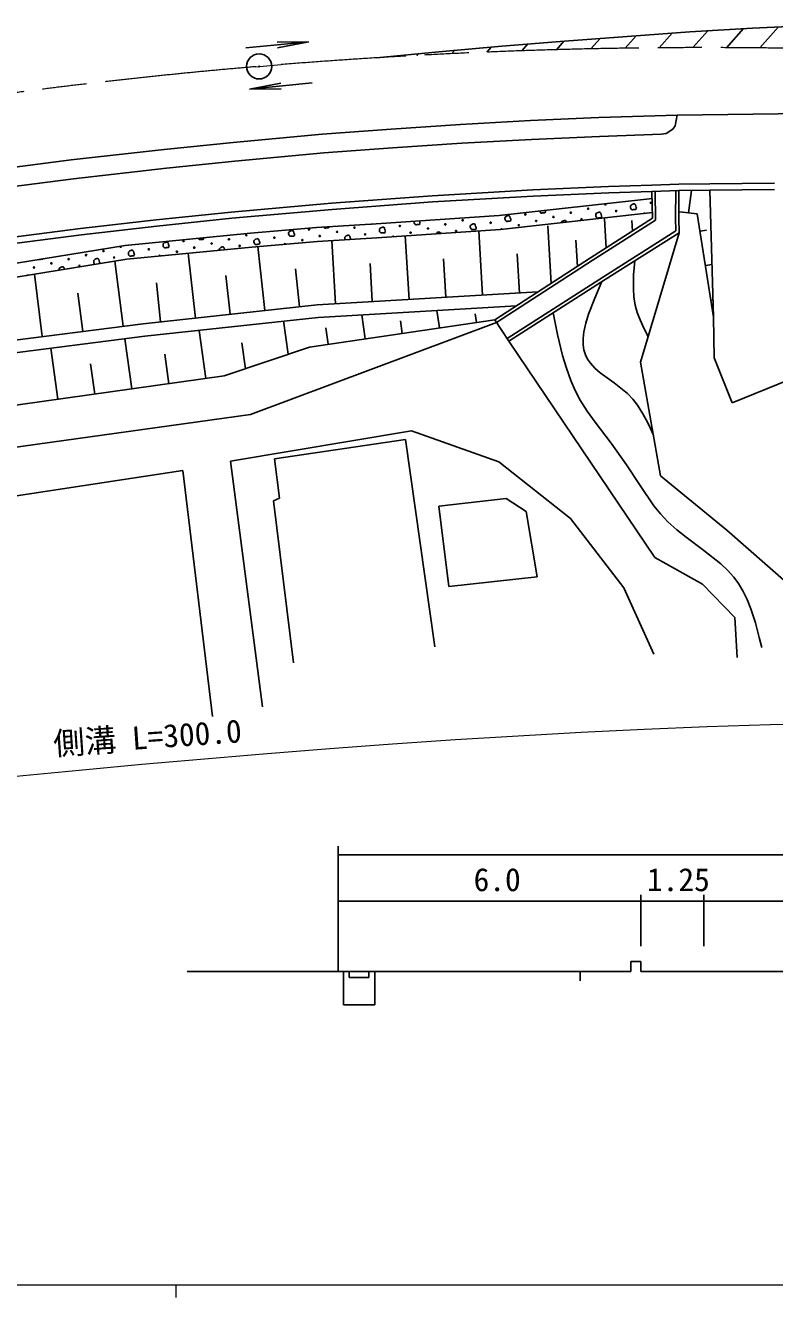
# Model space of a CAD drawing. Units: millimetres, scale not verified. Extents: x 40000 to 680000, y 20000 to 380000.
# Drawn here: x 156074 to 215508, y 204000 to 304907 of the extents above; entities that cross this region are included whole.
import ezdxf
from ezdxf.enums import TextEntityAlignment as Align

# ---------------------------------------------------------------- set-up
doc = ezdxf.new("R2010")
doc.units = ezdxf.units.MM
doc.header["$LTSCALE"] = 1000
doc.linetypes.add('CHAIN', pattern=[18.5, 12, -1.5, 3.5, -1.5])
for name, color, linetype, lineweight in [('M-BGD', 7, 'Continuous', 25), ('M-BMK', 2, 'CHAIN', 13), ('M-BMK-HTXT', 7, 'Continuous', 13), ('M-BMK-SRVR', 3, 'Continuous', 25), ('M-SUV', 7, 'Continuous', 13)]:
    doc.layers.add(name, color=color, linetype=linetype, lineweight=lineweight)
doc.styles.add('ＭＳ ゴシック', font='')
doc.styles.get('ＭＳ ゴシック').set_extended_font_data('MS Gothic')

# ---------------------------------------------------------------- blocks, each defined once
blk = doc.blocks.new('BUHIN1')
at = {"color": 3, "linetype": 'Continuous', "lineweight": 25}
for radius in [995, 30]:
    blk.add_circle((0, 0), radius, dxfattribs=at)

msp = doc.modelspace()

# ---------------------------------------------------------------- linework, layer by layer
at = {"layer": 'M-BGD'}
for p, q in [((213766, 304700), (218443, 304907)), ((215825, 304800), (214344, 303124)), ((198830, 303664), (203808, 304036)), ((201662, 303877), (200930, 303050)), ((204518, 304089), (203644, 303100)), ((203808, 304036), (208781, 304395)), ((207371, 304296), (206341, 303132)), ((208781, 304395), (213766, 304700)), ((210213, 304492), (209024, 303146)), ((213033, 304661), (211691, 303144)), ((173572, 303129), (178550, 303599)), ((178550, 303599), (176039, 303593)), ((178550, 303599), (176083, 303135)), ((183920, 302339), (188885, 302818)), ((188885, 302818), (193863, 303266)), ((190151, 302936), (189915, 302669)), ((193051, 303197), (192693, 302792)), ((193863, 303266), (198830, 303664)), ((195933, 303438), (195455, 302897)), ((198802, 303662), (198201, 302983)), ((187238, 302661), (187119, 302526)), ((178835, 300343), (173859, 299852)), ((173859, 299852), (176325, 300326)), ((173859, 299852), (176370, 299869)), ((207773, 297797), (201555, 297606)), ((207773, 297797), (207619, 296950)), ((217802, 297934), (207773, 297797)), ((185080, 296686), (179627, 296287)), ((190583, 297060), (185080, 296686)), ((196143, 297355), (190583, 297060)), ((201555, 297606), (196143, 297355)), ((207436, 296680), (206899, 296340)), ((207619, 296950), (207436, 296680)), ((179627, 296287), (172546, 295634)), ((196222, 295857), (190684, 295563)), ((201625, 296108), (196222, 295857)), ((206528, 296274), (201625, 296108)), ((206899, 296340), (206528, 296274)), ((167088, 295073), (159693, 294240)), ((172546, 295634), (167088, 295073)), ((179751, 294792), (172699, 294142)), ((185190, 295190), (179751, 294792)), ((190684, 295563), (185190, 295190)), ((159693, 294240), (153671, 293462)), ((172699, 294142), (167256, 293582)), ((159885, 292752), (153873, 291976)), ((167256, 293582), (159885, 292752)), ((188343, 291402), (196329, 291863)), ((196329, 291863), (202338, 292126)), ((196351, 291364), (202355, 291627)), ((202338, 292126), (205766, 292242)), ((202355, 291627), (205783, 291742)), ((205768, 292242), (207911, 292309)), ((205783, 291742), (207917, 291809)), ((205821, 289607), (205783, 291742)), ((206073, 289472), (206033, 291747)), ((207667, 291810), (207657, 289625)), ((207917, 291809), (207907, 289631)), ((207911, 292309), (210379, 292337)), ((207917, 291809), (210384, 291837)), ((208678, 290043), (208905, 291820)), ((210379, 292337), (215507, 292391)), ((210384, 291837), (215512, 291891)), ((210672, 281755), (210384, 291837)), ((172391, 290106), (180361, 290818)), ((180361, 290818), (188343, 291402)), ((180402, 290319), (188376, 290903)), ((188376, 290903), (196351, 291364)), ((193669, 289819), (205811, 291170)), ((204090, 290604), (204141, 290664)), ((204141, 290664), (204198, 290704)), ((204198, 290704), (204253, 290729)), ((204253, 290729), (204312, 290756)), ((204312, 290756), (204366, 290755)), ((204366, 290755), (204420, 290737)), ((204420, 290737), (204472, 290677)), ((204472, 290677), (204501, 290562)), ((166442, 289484), (172391, 290106)), ((166494, 288987), (172439, 289609)), ((172439, 289609), (180402, 290319)), ((183894, 289170), (193669, 289819)), ((205811, 290074), (193766, 288723)), ((194113, 289581), (194117, 289638)), ((194117, 289638), (194132, 289683)), ((194132, 289683), (194184, 289744)), ((194184, 289744), (194240, 289783)), ((194240, 289783), (194296, 289808)), ((194296, 289808), (194354, 289835)), ((194354, 289835), (194408, 289834)), ((194408, 289834), (194463, 289816)), ((194463, 289816), (194514, 289756)), ((194514, 289756), (194544, 289641)), ((194544, 289641), (194574, 289546)), ((196879, 290160), (196876, 290176)), ((196908, 290110), (196879, 290160)), ((196929, 290079), (196908, 290110)), ((196948, 290051), (196929, 290079)), ((196975, 290029), (196948, 290051)), ((197002, 290024), (196975, 290029)), ((197047, 290021), (197002, 290024)), ((197090, 290034), (197047, 290021)), ((197136, 290042), (197090, 290034)), ((197195, 290045), (197136, 290042)), ((197277, 290043), (197195, 290045)), ((197314, 290071), (197277, 290043)), ((197332, 290109), (197314, 290071)), ((197318, 290225), (197325, 290202)), ((197325, 290202), (197340, 290147)), ((197340, 290147), (197332, 290109)), ((200913, 286468), (205821, 289607)), ((201320, 289846), (201324, 289902)), ((201334, 289769), (201320, 289846)), ((201324, 289902), (201338, 289947)), ((201363, 289718), (201334, 289769)), ((201338, 289947), (201390, 290008)), ((201384, 289688), (201363, 289718)), ((201403, 289659), (201384, 289688)), ((201390, 290008), (201446, 290048)), ((201430, 289637), (201403, 289659)), ((201457, 289632), (201430, 289637)), ((201446, 290048), (201502, 290073)), ((201502, 289629), (201457, 289632)), ((201502, 290073), (201561, 290099)), ((201545, 289643), (201502, 289629)), ((201591, 289650), (201545, 289643)), ((201561, 290099), (201615, 290099)), ((201650, 289653), (201591, 289650)), ((201615, 290099), (201669, 290081)), ((201732, 289651), (201650, 289653)), ((201669, 290081), (201720, 290021)), ((201720, 290021), (201750, 289906)), ((201769, 289680), (201732, 289651)), ((201750, 289906), (201780, 289810)), ((201787, 289717), (201769, 289680)), ((201780, 289810), (201795, 289755)), ((201795, 289755), (201787, 289717)), ((204071, 290502), (204075, 290558)), ((204085, 290425), (204071, 290502)), ((204075, 290558), (204090, 290604)), ((204115, 290374), (204085, 290425)), ((204135, 290344), (204115, 290374)), ((204154, 290315), (204135, 290344)), ((204181, 290293), (204154, 290315)), ((204209, 290288), (204181, 290293)), ((204254, 290285), (204209, 290288)), ((204296, 290299), (204254, 290285)), ((204342, 290306), (204296, 290299)), ((204401, 290309), (204342, 290306)), ((204483, 290307), (204401, 290309)), ((204520, 290336), (204483, 290307)), ((204501, 290562), (204532, 290466)), ((204538, 290373), (204520, 290336)), ((204532, 290466), (204546, 290411)), ((204546, 290411), (204538, 290373)), ((207657, 289625), (207682, 288603)), ((207907, 289631), (207935, 288467)), ((207976, 290133), (209379, 289953)), ((209379, 289953), (210672, 281755)), ((154503, 288021), (160452, 288797)), ((160452, 288797), (166442, 289484)), ((160509, 288300), (166494, 288987)), ((173922, 288423), (179158, 288880)), ((177020, 288559), (177076, 288598)), ((177076, 288598), (177132, 288623)), ((177132, 288623), (177191, 288650)), ((177191, 288650), (177244, 288649)), ((177244, 288649), (177299, 288631)), ((177299, 288631), (177350, 288571)), ((179158, 288880), (183894, 289170)), ((179765, 288894), (179751, 288916)), ((179784, 288866), (179765, 288894)), ((179811, 288844), (179784, 288866)), ((179839, 288839), (179811, 288844)), ((179884, 288836), (179839, 288839)), ((179926, 288849), (179884, 288836)), ((179972, 288857), (179926, 288849)), ((180031, 288860), (179972, 288857)), ((180113, 288858), (180031, 288860)), ((180150, 288886), (180113, 288858)), ((180168, 288924), (180150, 288886)), ((180172, 288941), (180168, 288924)), ((193766, 288723), (183962, 288072)), ((184156, 288661), (184160, 288717)), ((184170, 288584), (184156, 288661)), ((184160, 288717), (184175, 288762)), ((184175, 288762), (184226, 288823)), ((184226, 288823), (184283, 288862)), ((184283, 288862), (184338, 288888)), ((184338, 288888), (184397, 288914)), ((184397, 288914), (184451, 288914)), ((184451, 288914), (184505, 288896)), ((184505, 288896), (184557, 288836)), ((184557, 288836), (184586, 288721)), ((184586, 288721), (184616, 288625)), ((184616, 288625), (184631, 288570)), ((186907, 289317), (186911, 289370)), ((186921, 289240), (186907, 289317)), ((186951, 289189), (186921, 289240)), ((186971, 289159), (186951, 289189)), ((186991, 289130), (186971, 289159)), ((187018, 289108), (186991, 289130)), ((187045, 289103), (187018, 289108)), ((187090, 289100), (187045, 289103)), ((187133, 289114), (187090, 289100)), ((187178, 289121), (187133, 289114)), ((187237, 289124), (187178, 289121)), ((187319, 289122), (187237, 289124)), ((187356, 289151), (187319, 289122)), ((187332, 289398), (187337, 289377)), ((187337, 289377), (187368, 289281)), ((187374, 289188), (187356, 289151)), ((187368, 289281), (187383, 289226)), ((187383, 289226), (187374, 289188)), ((191362, 288925), (191366, 288982)), ((191376, 288848), (191362, 288925)), ((191366, 288982), (191381, 289027)), ((191406, 288798), (191376, 288848)), ((191381, 289027), (191432, 289088)), ((191426, 288767), (191406, 288798)), ((191445, 288739), (191426, 288767)), ((191432, 289088), (191489, 289127)), ((191472, 288717), (191445, 288739)), ((191500, 288712), (191472, 288717)), ((191489, 289127), (191544, 289152)), ((191545, 288709), (191500, 288712)), ((191544, 289152), (191603, 289179)), ((191587, 288722), (191545, 288709)), ((191633, 288730), (191587, 288722)), ((191603, 289179), (191657, 289178)), ((191692, 288733), (191633, 288730)), ((191657, 289178), (191712, 289160)), ((191774, 288731), (191692, 288733)), ((191712, 289160), (191763, 289100)), ((191763, 289100), (191792, 288985)), ((191811, 288759), (191774, 288731)), ((191792, 288985), (191823, 288890)), ((191829, 288797), (191811, 288759)), ((191823, 288890), (191838, 288835)), ((191838, 288835), (191829, 288797)), ((192349, 283511), (192052, 288609)), ((194128, 289504), (194113, 289581)), ((194157, 289454), (194128, 289504)), ((194177, 289423), (194157, 289454)), ((194197, 289395), (194177, 289423)), ((194224, 289373), (194197, 289395)), ((194251, 289368), (194224, 289373)), ((194296, 289365), (194251, 289368)), ((194339, 289378), (194296, 289365)), ((194385, 289386), (194339, 289378)), ((194443, 289389), (194385, 289386)), ((194526, 289387), (194443, 289389)), ((194563, 289415), (194526, 289387)), ((194580, 289453), (194563, 289415)), ((194574, 289546), (194589, 289491)), ((194589, 289491), (194580, 289453)), ((197776, 284442), (197510, 289004)), ((198578, 289262), (198587, 289291)), ((198587, 289291), (198639, 289352)), ((198639, 289352), (198695, 289391)), ((198695, 289391), (198751, 289417)), ((198751, 289417), (198809, 289443)), ((198809, 289443), (198863, 289443)), ((198863, 289443), (198918, 289425)), ((198918, 289425), (198969, 289365)), ((198969, 289365), (198984, 289308)), ((201048, 286257), (206073, 289472)), ((207682, 288603), (201925, 284966)), ((202140, 287252), (202004, 289577)), ((204244, 288598), (204194, 289447)), ((209594, 288587), (210121, 288670)), ((154568, 287525), (160509, 288300)), ((163978, 287455), (173922, 288423)), ((167011, 287577), (167062, 287638)), ((167062, 287638), (167119, 287677)), ((167119, 287677), (167174, 287702)), ((167174, 287702), (167233, 287729)), ((167233, 287729), (167287, 287729)), ((167287, 287729), (167342, 287711)), ((167342, 287711), (167393, 287650)), ((167393, 287650), (167422, 287536)), ((169787, 288004), (169778, 288020)), ((169807, 287974), (169787, 288004)), ((169827, 287945), (169807, 287974)), ((169854, 287923), (169827, 287945)), ((169881, 287918), (169854, 287923)), ((169926, 287915), (169881, 287918)), ((169969, 287929), (169926, 287915)), ((170015, 287936), (169969, 287929)), ((170073, 287939), (170015, 287936)), ((170156, 287937), (170073, 287939)), ((170193, 287966), (170156, 287937)), ((170210, 288003), (170193, 287966)), ((170219, 288041), (170210, 288003)), ((170213, 288062), (170219, 288041)), ((179239, 287782), (174023, 287328)), ((174198, 287740), (174202, 287797)), ((174212, 287663), (174198, 287740)), ((174202, 287797), (174217, 287842)), ((174242, 287613), (174212, 287663)), ((174217, 287842), (174269, 287902)), ((174262, 287582), (174242, 287613)), ((174269, 287902), (174325, 287942)), ((174325, 287942), (174381, 287967)), ((174381, 287967), (174439, 287994)), ((174439, 287994), (174493, 287993)), ((174493, 287993), (174548, 287975)), ((174548, 287975), (174599, 287915)), ((174599, 287915), (174628, 287800)), ((174628, 287800), (174659, 287705)), ((174665, 287612), (174648, 287574)), ((174659, 287705), (174674, 287650)), ((174674, 287650), (174665, 287612)), ((176950, 288396), (176954, 288453)), ((176964, 288319), (176950, 288396)), ((176954, 288453), (176968, 288498)), ((176993, 288269), (176964, 288319)), ((176968, 288498), (177020, 288559)), ((177014, 288238), (176993, 288269)), ((177033, 288210), (177014, 288238)), ((177060, 288188), (177033, 288210)), ((177087, 288182), (177060, 288188)), ((177132, 288180), (177087, 288182)), ((177175, 288193), (177132, 288180)), ((177221, 288200), (177175, 288193)), ((177280, 288204), (177221, 288200)), ((177362, 288202), (177280, 288204)), ((177350, 288571), (177380, 288456)), ((177399, 288230), (177362, 288202)), ((177380, 288456), (177410, 288361)), ((177417, 288268), (177399, 288230)), ((177410, 288361), (177425, 288306)), ((177425, 288306), (177417, 288268)), ((183962, 288072), (179239, 287782)), ((180666, 282830), (180373, 287852)), ((181405, 288005), (181409, 288061)), ((181419, 287928), (181405, 288005)), ((181409, 288061), (181423, 288106)), ((181425, 287916), (181419, 287928)), ((181423, 288106), (181475, 288167)), ((181475, 288167), (181531, 288206)), ((181531, 288206), (181587, 288232)), ((181587, 288232), (181646, 288258)), ((181646, 288258), (181699, 288258)), ((181699, 288258), (181754, 288240)), ((181754, 288240), (181805, 288180)), ((181805, 288180), (181835, 288065)), ((181835, 288065), (181865, 287969)), ((181865, 287969), (181872, 287943)), ((184199, 288533), (184170, 288584)), ((184220, 288503), (184199, 288533)), ((184239, 288474), (184220, 288503)), ((184266, 288452), (184239, 288474)), ((184294, 288447), (184266, 288452)), ((184339, 288444), (184294, 288447)), ((184381, 288458), (184339, 288444)), ((184427, 288465), (184381, 288458)), ((184486, 288468), (184427, 288465)), ((184568, 288466), (184486, 288468)), ((184605, 288495), (184568, 288466)), ((184623, 288532), (184605, 288495)), ((184631, 288570), (184623, 288532)), ((186508, 283170), (186213, 288221)), ((188639, 288382), (188681, 288431)), ((188681, 288431), (188738, 288471)), ((188738, 288471), (188793, 288496)), ((188793, 288496), (188852, 288523)), ((188852, 288523), (188906, 288522)), ((188906, 288522), (188960, 288504)), ((188960, 288504), (189012, 288444)), ((189012, 288444), (189021, 288407)), ((199867, 285792), (199745, 287884)), ((207935, 288467), (202060, 284755)), ((207935, 288467), (204876, 278199)), ((154220, 285872), (163978, 287455)), ((174023, 287328), (164120, 286363)), ((164241, 286819), (164245, 286876)), ((164255, 286742), (164241, 286819)), ((164245, 286876), (164260, 286921)), ((164284, 286692), (164255, 286742)), ((164260, 286921), (164311, 286982)), ((164305, 286662), (164284, 286692)), ((164324, 286633), (164305, 286662)), ((164311, 286982), (164367, 287021)), ((164351, 286611), (164324, 286633)), ((164378, 286606), (164351, 286611)), ((164367, 287021), (164423, 287046)), ((164424, 286603), (164378, 286606)), ((164423, 287046), (164482, 287073)), ((164466, 286617), (164424, 286603)), ((164512, 286624), (164466, 286617)), ((164482, 287073), (164536, 287073)), ((164571, 286627), (164512, 286624)), ((164536, 287073), (164590, 287055)), ((164653, 286625), (164571, 286627)), ((164590, 287055), (164642, 286994)), ((164642, 286994), (164671, 286880)), ((164690, 286653), (164653, 286625)), ((164671, 286880), (164701, 286784)), ((164708, 286691), (164690, 286653)), ((164701, 286784), (164716, 286729)), ((164716, 286729), (164708, 286691)), ((166992, 287476), (166996, 287532)), ((167006, 287399), (166992, 287476)), ((166996, 287532), (167011, 287577)), ((167036, 287348), (167006, 287399)), ((167056, 287318), (167036, 287348)), ((167075, 287289), (167056, 287318)), ((167102, 287267), (167075, 287289)), ((167130, 287262), (167102, 287267)), ((167175, 287259), (167130, 287262)), ((167217, 287273), (167175, 287259)), ((167263, 287280), (167217, 287273)), ((167322, 287283), (167263, 287280)), ((167404, 287281), (167322, 287283)), ((167441, 287310), (167404, 287281)), ((167422, 287536), (167453, 287440)), ((167459, 287347), (167441, 287310)), ((167453, 287440), (167468, 287385)), ((167468, 287385), (167459, 287347)), ((169556, 281696), (168997, 286838)), ((171447, 287084), (171451, 287141)), ((171451, 287141), (171466, 287186)), ((171466, 287186), (171517, 287246)), ((171517, 287246), (171574, 287286)), ((171574, 287286), (171629, 287311)), ((171629, 287311), (171688, 287338)), ((171688, 287338), (171742, 287337)), ((171742, 287337), (171797, 287319)), ((171797, 287319), (171848, 287259)), ((171848, 287259), (171877, 287144)), ((171877, 287144), (171885, 287120)), ((174282, 287553), (174262, 287582)), ((174309, 287531), (174282, 287553)), ((174336, 287526), (174309, 287531)), ((174381, 287523), (174336, 287526)), ((174424, 287537), (174381, 287523)), ((174470, 287544), (174424, 287537)), ((174528, 287547), (174470, 287544)), ((175070, 282295), (174518, 287371)), ((174611, 287545), (174528, 287547)), ((174648, 287574), (174611, 287545)), ((195270, 283681), (195089, 286787)), ((164120, 286363), (154371, 284782)), ((157172, 286341), (157145, 286346)), ((157217, 286338), (157172, 286341)), ((157260, 286352), (157217, 286338)), ((157306, 286359), (157260, 286352)), ((157365, 286362), (157306, 286359)), ((157447, 286360), (157365, 286362)), ((157484, 286389), (157447, 286360)), ((157490, 286402), (157484, 286389)), ((158742, 285564), (158757, 285609)), ((158757, 285609), (158809, 285670)), ((158809, 285670), (158865, 285709)), ((158865, 285709), (158921, 285734)), ((158921, 285734), (158979, 285761)), ((158979, 285761), (159033, 285760)), ((159033, 285760), (159088, 285743)), ((159088, 285743), (159139, 285682)), ((159139, 285682), (159168, 285567)), ((161489, 286163), (161494, 286220)), ((161504, 286086), (161489, 286163)), ((161494, 286220), (161508, 286265)), ((161533, 286036), (161504, 286086)), ((161508, 286265), (161560, 286326)), ((161553, 286006), (161533, 286036)), ((161573, 285977), (161553, 286006)), ((161560, 286326), (161616, 286365)), ((161600, 285955), (161573, 285977)), ((161616, 286365), (161672, 286390)), ((161672, 286390), (161731, 286417)), ((161731, 286417), (161784, 286417)), ((161784, 286417), (161839, 286399)), ((161839, 286399), (161890, 286338)), ((161890, 286338), (161920, 286223)), ((161920, 286223), (161950, 286128)), ((161956, 286035), (161945, 286011)), ((161950, 286128), (161965, 286073)), ((161965, 286073), (161956, 286035)), ((163819, 281042), (163162, 286208)), ((177827, 282595), (177500, 285605)), ((183587, 283000), (183411, 286018)), ((189428, 283341), (189251, 286385)), ((193322, 281565), (200913, 286468)), ((193457, 281355), (201048, 286257)), ((204412, 286241), (204329, 285127)), ((210025, 285854), (210552, 285937)), ((156154, 285071), (156169, 285078)), ((156169, 285078), (156228, 285105)), ((156228, 285105), (156282, 285104)), ((156282, 285104), (156307, 285096)), ((157412, 280228), (156784, 285173)), ((158738, 285507), (158742, 285564)), ((158741, 285491), (158738, 285507)), ((172313, 281995), (171980, 285062)), ((201925, 284966), (194292, 280064)), ((202060, 284755), (194427, 279853)), ((201800, 284588), (201236, 283285)), ((204329, 285127), (204307, 284027)), ((160616, 280635), (160230, 283669)), ((166799, 281396), (166462, 284500)), ((179206, 282745), (196730, 283766)), ((204307, 284027), (204350, 283373)), ((165421, 281246), (179206, 282745)), ((179289, 281748), (195025, 282665)), ((201236, 283285), (200750, 282013)), ((204350, 283373), (204453, 282722)), ((204453, 282722), (204617, 282126)), ((210456, 283122), (210562, 283138)), ((165538, 280253), (179289, 281748)), ((193322, 281565), (178623, 279396)), ((183033, 280047), (182766, 281952)), ((188912, 280914), (188708, 282297)), ((191852, 281348), (191752, 282022)), ((194427, 279853), (193322, 281565)), ((197933, 282105), (198285, 280397)), ((200750, 282013), (200533, 281295)), ((204617, 282126), (204840, 281543)), ((204840, 281543), (205145, 280888)), ((210672, 281755), (210718, 278532)), ((149404, 279210), (165421, 281246)), ((170383, 276897), (169847, 280721)), ((173930, 274034), (193457, 281355)), ((176930, 278823), (176559, 281467)), ((180084, 279612), (179902, 280911)), ((185973, 280481), (185827, 281466)), ((200386, 280605), (200328, 280078)), ((200533, 281295), (200386, 280605)), ((205145, 280888), (205481, 280229)), ((149549, 278220), (165538, 280253)), ((164519, 276074), (163960, 280052)), ((173543, 277676), (173255, 279725)), ((194427, 279853), (206010, 262692)), ((198285, 280397), (198692, 278719)), ((200328, 280078), (200331, 279575)), ((200331, 279575), (200389, 279166)), ((158654, 275251), (158085, 279305)), ((167451, 276485), (167121, 278835)), ((178623, 279396), (171849, 277103)), ((198692, 278719), (198994, 277714)), ((200389, 279166), (200506, 278772)), ((200506, 278772), (200669, 278432)), ((210718, 278532), (212134, 274961)), ((161586, 275663), (161248, 278072)), ((198994, 277714), (199350, 276737)), ((200669, 278432), (200893, 278107)), ((200893, 278107), (201252, 277724)), ((201252, 277724), (201682, 277356)), ((204876, 278199), (206466, 269171)), ((171849, 277103), (122001, 270108)), ((199350, 276737), (199695, 275953)), ((201682, 277356), (202773, 276561)), ((202773, 276561), (203847, 275701)), ((212134, 274961), (216777, 276841)), ((199695, 275953), (200098, 275188)), ((203847, 275701), (204266, 275259)), ((200098, 275188), (200653, 274301)), ((204266, 275259), (204640, 274775)), ((204640, 274775), (205067, 274101)), ((121390, 266773), (173930, 274034)), ((200653, 274301), (201263, 273441)), ((205067, 274101), (205443, 273394)), ((172340, 270357), (186695, 272757)), ((186695, 272757), (193625, 270296)), ((201263, 273441), (202539, 271773)), ((205443, 273394), (205667, 272933)), ((205667, 272933), (205885, 272469)), ((175842, 270540), (186226, 272071)), ((186226, 272071), (188546, 255611)), ((202539, 271773), (203771, 270063)), ((176227, 267421), (175842, 270540)), ((138203, 264999), (168567, 269611)), ((168567, 269611), (170928, 250081)), ((174894, 250867), (172340, 270357)), ((193625, 270296), (199320, 265796)), ((203771, 270063), (204834, 268414)), ((204834, 268414), (205938, 266812)), ((206466, 269171), (211710, 264878)), ((175750, 267188), (176227, 267421)), ((177330, 254337), (175750, 267188)), ((188866, 266770), (194226, 267394)), ((188866, 266770), (189663, 260406)), ((194226, 267394), (195790, 266355)), ((205938, 266812), (206468, 266155)), ((195790, 266355), (196680, 261170)), ((199320, 265796), (203558, 260287)), ((206468, 266155), (207051, 265529)), ((207051, 265529), (207743, 264902)), ((207743, 264902), (208489, 264307)), ((211710, 264878), (216659, 260547)), ((208489, 264307), (209892, 263270)), ((206010, 262692), (209795, 260587)), ((209892, 263270), (211246, 262196)), ((211246, 262196), (211782, 261690)), ((211782, 261690), (212269, 261149)), ((196680, 261170), (189663, 260406)), ((209795, 260587), (212347, 257951)), ((212269, 261149), (212652, 260628)), ((212652, 260628), (212992, 260065)), ((203558, 260287), (205931, 255026)), ((212992, 260065), (213337, 259361)), ((213337, 259361), (213632, 258621)), ((213632, 258621), (213988, 257509)), ((212347, 257951), (212534, 254776)), ((213988, 257509), (214293, 256359)), ((214293, 256359), (214390, 255964)), ((214390, 255964), (214488, 255558)), ((180897, 231874), (180897, 239809)), ((180897, 239119), (274897, 239119)), ((180897, 235435), (274897, 235435)), ((204897, 235952), (204897, 231874)), ((209897, 235952), (209897, 231874)), ((180897, 233295), (180897, 229863)), ((204097, 230663), (204897, 230663)), ((204097, 229863), (204097, 230663)), ((204897, 229863), (204897, 230663)), ((168897, 229863), (204097, 229863)), ((180897, 229863), (184203, 229863)), ((181297, 229863), (181297, 227221)), ((181771, 229863), (181771, 229388)), ((181771, 229388), (183329, 229388)), ((183329, 229863), (183329, 229388)), ((183803, 229863), (183803, 227221)), ((200097, 229132), (200097, 229863)), ((204897, 229863), (250897, 229863)), ((181297, 227221), (183803, 227221))]:
    msp.add_line(p, q, dxfattribs=at)
for centre in [(202093, 290704), (205696, 290836), (195738, 289916), (197966, 289720), (199341, 290048), (200717, 290376), (202945, 290180), (178575, 288730), (182178, 288863), (185781, 288995), (188008, 288799), (189384, 289127), (190236, 288603), (190760, 289455), (192987, 289259), (195215, 289064), (196590, 289392), (200193, 289524), (168617, 287810), (170845, 287614), (172220, 287942), (173596, 288270), (175823, 288074), (178051, 287879), (179426, 288207), (180802, 288535), (183030, 288339), (186633, 288471), (160887, 286693), (162263, 287022), (165866, 287154), (168093, 286958), (169469, 287286), (173072, 287418), (156760, 285709), (158136, 286037), (159511, 286365), (160363, 285842), (163114, 286498)]:
    msp.add_circle(centre, 49.7, dxfattribs=at)
for centre, start, end in [((205172, 289984), 27.47473, 165.32846), ((183553, 289191), 241.73071, 305.27191), ((193839, 288736), 0.77124, 192.03192), ((176675, 287551), 14.59222, 175.36688), ((185257, 288143), 20.508, 167.09183), ((163638, 287350), 105.95197, 92.47644), ((166718, 286630), 349.83627, 201.28755)]:
    msp.add_arc(centre, 49.7, start, end, dxfattribs=at)
at = {"layer": 'M-BMK'}
msp.add_line((174343, 301635), (176354, 301801), dxfattribs=at)
for start, end in [(83.14111, 94.58887), (94.86426, 103.35156)]:
    msp.add_arc((209957, -116853), 420000, start, end, dxfattribs=at)
at = {"layer": 'M-BMK-HTXT'}
for p, q in [((205161, 249084), (210163, 249286)), ((210163, 249286), (215158, 249446)), ((215158, 249446), (220167, 249562)), ((185208, 247917), (190197, 248258)), ((190197, 248258), (195178, 248567)), ((195178, 248567), (200173, 248844)), ((200173, 248844), (205161, 249084)), ((175247, 247153), (180231, 247549)), ((180231, 247549), (185208, 247917)), ((160327, 245841), (165296, 246297)), ((165296, 246297), (170275, 246736)), ((170275, 246736), (175247, 247153)), ((155350, 245368), (160327, 245841))]:
    msp.add_line(p, q, dxfattribs=at)
at = {"layer": 'M-SUV'}
for p, q in [((40000, 205000), (579000, 205000)), ((168000, 205000), (168000, 204000))]:
    msp.add_line(p, q, dxfattribs=at)

# ---------------------------------------------------------------- block references
at = {"layer": 'M-BMK-SRVR', "rotation": 162.33687}
msp.add_blockref('BUHIN1', (174615, 301657), dxfattribs=at)

# ---------------------------------------------------------------- texts
at = {"layer": 'M-BGD', "style": 'ＭＳ ゴシック'}
for s, p in [('6.0', (191631, 235686)), ('1.25', (205383, 235686))]:
    msp.add_text(s, height=1833, dxfattribs=at).set_placement(p, align=Align.BOTTOM_LEFT)
at = {"layer": 'M-BMK-HTXT', "style": 'ＭＳ ゴシック'}
msp.add_text('側溝 L=300.0', height=1833, rotation=4, dxfattribs=at).set_placement((158388, 246461), align=Align.BOTTOM_LEFT)

doc.saveas('drawing.dxf')
